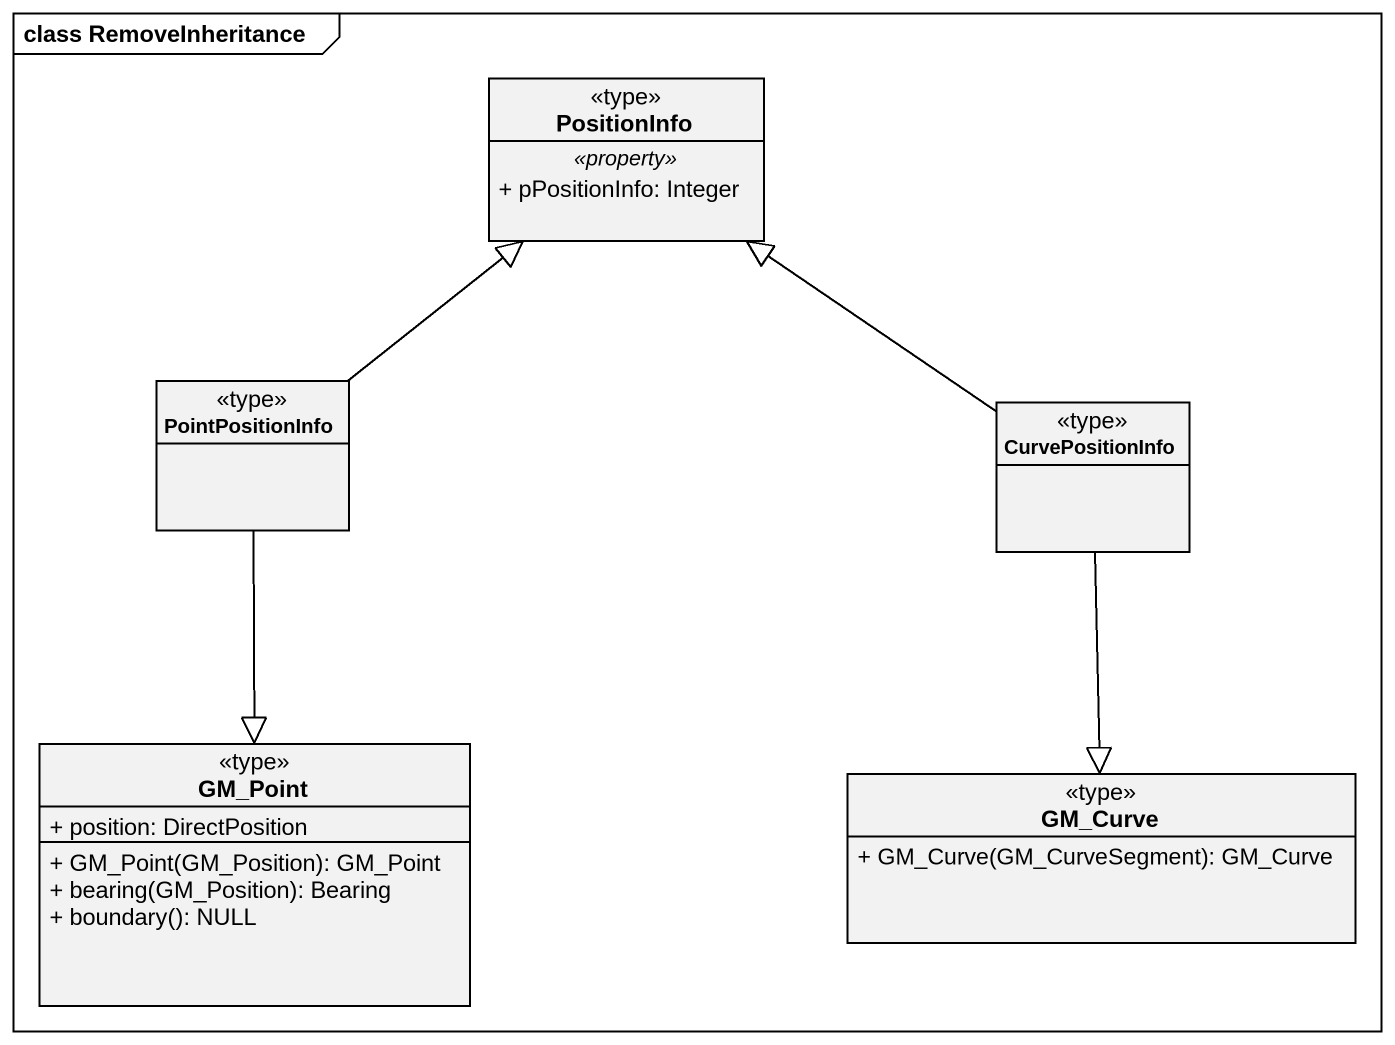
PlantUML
@startuml
mainframe class RemoveInheritance
hide circle
hide empty members
skinparam classAttributeIconSize 0
class PositionInfo <<type>> {
  .. <<property>> ..
  + pPositionInfo: Integer
}
class PointPositionInfo <<type>>
class CurvePositionInfo <<type>>
class GM_Point <<type>> {
  + position: DirectPosition
  + GM_Point(GM_Position): GM_Point
  + bearing(GM_Position): Bearing
  + boundary(): NULL
}
class GM_Curve <<type>> {
  + GM_Curve(GM_CurveSegment): GM_Curve
}
PointPositionInfo -up-|> PositionInfo
PointPositionInfo --|> GM_Point
CurvePositionInfo -up-|> PositionInfo
CurvePositionInfo --|> GM_Curve
@enduml
